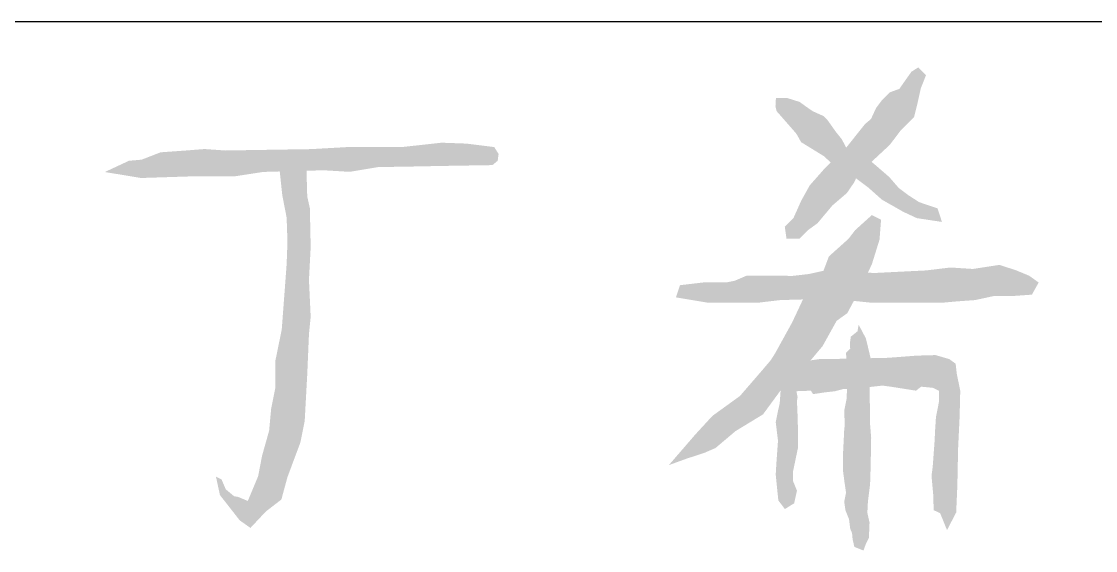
# Model space of a CAD drawing. Extents: x 4267484 to 4395158, y -674551 to -235742.
# Drawn here: x 4368007 to 4369191, y -544627 to -544044 of the extents above; entities that cross this region are included whole.
import ezdxf

# ---------------------------------------------------------------- set-up
doc = ezdxf.new("R2010")
doc.units = 0
doc.header["$LTSCALE"] = 1000
doc.header["$MEASUREMENT"] = 0
doc.layers.get('0').update_dxf_attribs({"linetype": 'CONTINUOUS'})
doc.layers.add('HATCH', color=8, linetype='CONTINUOUS')

msp = doc.modelspace()

# ---------------------------------------------------------------- hatches: boundary and pattern name
at = {"layer": 'HATCH'}
h = msp.add_hatch(color=0, dxfattribs=at)
h.paths.add_polyline_path([(4368963.4, -544215.5), (4368947.9, -544202.1), (4368943.9, -544198.8), (4368928.5, -544213), (4368926.8, -544217), (4368940.4, -544227.2), (4368955.4, -544240.5), (4368978.8, -544253.8), (4368993.8, -544260.8), (4369007.6, -544262.9), (4369021.5, -544265), (4369016.7, -544250.1), (4368996.4, -544243.2), (4368984.7, -544235.7), (4368974, -544227.7)])
h.paths.add_polyline_path([(4368943.9, -544198.8), (4368940.3, -544195.7), (4368931.3, -544189.9), (4368916.4, -544184), (4368916, -544183.1), (4368903.4, -544195.3), (4368899, -544199.5), (4368909.5, -544209.1), (4368925.4, -544215.9), (4368926.8, -544217), (4368928.5, -544213)])
h.paths.add_polyline_path([(4368975.5, -544164.9), (4368990.7, -544149.7), (4368994.5, -544134.6), (4368998.3, -544117.5), (4369004, -544103.2), (4368995.5, -544094.7), (4368987.9, -544099.5), (4368981.2, -544108.9), (4368974.6, -544118.4), (4368964.1, -544122.2), (4368954.7, -544131.7), (4368949, -544139.3), (4368943.3, -544151.6), (4368936.6, -544157.3), (4368925.2, -544171.6), (4368916, -544183.1), (4368916.4, -544184), (4368931.3, -544189.9), (4368940.3, -544195.7), (4368943.9, -544198.8), (4368952.8, -544190.5), (4368964, -544180.1)])
h.paths.add_polyline_path([(4368904.7, -544165.9), (4368895.6, -544153.1), (4368890.8, -544148.3), (4368879.1, -544143), (4368872.1, -544138.2), (4368864.7, -544132.8), (4368851.3, -544128.6), (4368838.5, -544128.6), (4368838, -544137.6), (4368839.3, -544143), (4368844.4, -544148.8), (4368851.6, -544157), (4368861.1, -544167.9), (4368866.3, -544177.1), (4368891.3, -544192.5), (4368899, -544199.5), (4368903.4, -544195.3), (4368916, -544183.1), (4368911.1, -544173.9)])
h.paths.add_polyline_path([(4368924.8, -544221.4), (4368926.8, -544217), (4368925.4, -544215.9), (4368909.5, -544209.1), (4368899, -544199.5), (4368892.3, -544206), (4368875.8, -544224.7), (4368866.3, -544241.8), (4368857.8, -544260.8), (4368848.3, -544270.2), (4368850.2, -544283.5), (4368864.4, -544283.5), (4368873.9, -544274), (4368884.4, -544266.4), (4368900.7, -544246.9), (4368916.7, -544233.2)])
h.paths.add_polyline_path([(4368952.7, -544284.5), (4368954.4, -544262.5), (4368944.3, -544257.4), (4368925.8, -544274.1), (4368918.5, -544283.6), (4368896.9, -544303), (4368890.9, -544318.8), (4368899.9, -544316.8), (4368940, -544320.7), (4368944.3, -544311.5)])
h.paths.add_polyline_path([(4368940, -544320.7), (4368899.9, -544316.8), (4368890.9, -544318.8), (4368890, -544321.1), (4368868.3, -544350.4), (4368901.4, -544349.6), (4368924.4, -544352), (4368932.5, -544336.7)])
h.paths.add_polyline_path([(4369128.1, -544331.7), (4369117.7, -544324.3), (4369103.5, -544318.4), (4369084.9, -544312.3), (4369055.6, -544316.8), (4369030.8, -544315.2), (4369004.4, -544318.4), (4368946.1, -544321.3), (4368940, -544320.7), (4368932.5, -544336.7), (4368924.4, -544352), (4368944.7, -544354.1), (4368983.4, -544354.1), (4369020.7, -544354.1), (4369037.1, -544352.6), (4369058, -544351.1), (4369078.9, -544346.6), (4369099.8, -544346.6), (4369120.7, -544345.1)])
h.paths.add_polyline_path([(4368890, -544321.1), (4368890.9, -544318.8), (4368874.7, -544322.4), (4368857.3, -544324.4), (4368829.8, -544324.3), (4368814.9, -544324.3), (4368805.9, -544324.3), (4368793.1, -544329.8), (4368783.5, -544331.7), (4368758.2, -544331.7), (4368732.8, -544334.7), (4368728.3, -544348.1), (4368764.1, -544354.1), (4368817.9, -544354.1), (4368843.2, -544351.1), (4368868.3, -544350.4)])
h.paths.add_polyline_path([(4368905.4, -544374), (4368917.2, -544365.5), (4368924.4, -544352), (4368901.4, -544349.6), (4368868.3, -544350.4), (4368856.4, -544375.7), (4368837.8, -544409.4), (4368832.9, -544417.2), (4368823.4, -544428.4), (4368798.9, -544456.7), (4368768.5, -544478.7), (4368749.9, -544498.9), (4368720.5, -544532.9), (4368739.8, -544525.9), (4368760.1, -544519.2), (4368771.9, -544514.1), (4368793.9, -544495.5), (4368824.3, -544477), (4368844.7, -544449.2), (4368875, -544419.6), (4368890, -544401.7)])
h.paths.add_polyline_path([(4368942.9, -544415.1), (4368921.9, -544415.5), (4368916.1, -544415.6), (4368916.4, -544423.3), (4368916.9, -544433.9), (4368916.4, -544443.8), (4368916.9, -544449), (4368928.3, -544448.4), (4368934, -544447.7), (4368941.8, -544446.9), (4368941.7, -544440.3)])
h.paths.add_polyline_path([(4368937.7, -544393.4), (4368929.7, -544378.2), (4368928.4, -544385.5), (4368921.1, -544391.4), (4368920, -544398.7), (4368920.4, -544404.7), (4368915.8, -544409.3), (4368916.1, -544415.6), (4368921.9, -544415.5), (4368942.9, -544415.1)])
h.paths.add_polyline_path([(4368916.4, -544423.3), (4368916.1, -544415.6), (4368899.8, -544416.1), (4368886.5, -544416.1), (4368876.7, -544417.5), (4368875, -544419.6), (4368844.7, -544449.2), (4368843.7, -544450.5), (4368842.7, -544464.8), (4368840.8, -544473.1), (4368838.3, -544485.7), (4368840.8, -544506), (4368838.9, -544532.6), (4368838.3, -544543.3), (4368840.2, -544562.3), (4368841.2, -544571.9), (4368848.4, -544581.3), (4368858.6, -544575), (4368861.7, -544561.1), (4368857.3, -544550.3), (4368857.3, -544540.2), (4368863, -544513), (4368863, -544500.9), (4368862.4, -544478.8), (4368861.7, -544462.3), (4368862.4, -544457.9), (4368861.1, -544451.5), (4368877, -544450.9), (4368879.5, -544454.7), (4368892.2, -544452.8), (4368903.6, -544451.5), (4368913.1, -544449), (4368916.9, -544449), (4368916.4, -544443.8), (4368916.9, -544433.9)])
h.paths.add_polyline_path([(4369036.6, -544421.2), (4369029.6, -544416.1), (4369014.4, -544411.7), (4368993.5, -544412.3), (4368968.8, -544414.2), (4368959.9, -544414.8), (4368942.9, -544415.1), (4368941.7, -544440.3), (4368941.8, -544446.9), (4368955.9, -544445.3), (4368965, -544446.5), (4368992.9, -544450.9), (4368998.6, -544446.5), (4369011.3, -544447.7), (4369018.2, -544451), (4369018.2, -544463.2), (4369014.9, -544480.2), (4369014.1, -544492.4), (4369013.3, -544507.8), (4369011.3, -544535.1), (4369010, -544544.6), (4369011.9, -544565.5), (4369011.9, -544569.3), (4369012.5, -544582.6), (4369019.5, -544585.8), (4369027.1, -544604.5), (4369037.2, -544585.1), (4369038.5, -544555.4), (4369039.3, -544515.2), (4369041, -544479.4), (4369041.7, -544450.9), (4369037.9, -544432.6)])
h.paths.add_polyline_path([(4368941.8, -544446.9), (4368934, -544447.7), (4368928.3, -544448.4), (4368916.9, -544449), (4368916.4, -544459.8), (4368913.8, -544473), (4368914.4, -544489), (4368913.8, -544493.6), (4368912.4, -544522.1), (4368912.4, -544538.7), (4368914, -544551.1), (4368915.8, -544563.2), (4368913.8, -544573.2), (4368915.1, -544582.5), (4368919.1, -544592.5), (4368920.4, -544603.1), (4368922.4, -544607.7), (4368923.1, -544615), (4368925, -544623), (4368935, -544627), (4368937.7, -544619.7), (4368941, -544613.1), (4368941.7, -544596.3), (4368939.3, -544585.5), (4368939.9, -544573.4), (4368942.3, -544554.2), (4368942.9, -544535.5), (4368943.5, -544502.9), (4368942.3, -544487.9)])
h = msp.add_hatch(color=0, dxfattribs=at)
h.paths.add_polyline_path([(4368532.8, -544190.1), (4368528, -544182.5), (4368497.6, -544178.7), (4368470.1, -544177.7), (4368426.4, -544182.5), (4368366.6, -544182.5), (4368325.8, -544184.8), (4368293.5, -544185.3), (4368231.7, -544186.3), (4368208.8, -544184.7), (4368188.1, -544186.3), (4368160.2, -544188.3), (4368139.4, -544196.4), (4368125.4, -544197.6), (4368098.8, -544210), (4368138.7, -544216.6), (4368197.6, -544214.7), (4368242.2, -544214.7), (4368273.5, -544209.9), (4368305.8, -544209), (4368340, -544208.1), (4368368.8, -544209.8), (4368378.9, -544208.1), (4368399.8, -544204.6), (4368440.6, -544203.9), (4368471, -544203.3), (4368526.1, -544202.4), (4368531.8, -544197.6)])
h.paths.add_polyline_path([(4368321.1, -544208.6), (4368305.8, -544209), (4368291.6, -544209.4), (4368294.4, -544235.6), (4368299.2, -544260.3), (4368300.1, -544286.8), (4368299.2, -544311.5), (4368297.3, -544337.1), (4368293.8, -544383.5), (4368286.8, -544417.8), (4368286.6, -544448.6), (4368282.1, -544471), (4368279.9, -544495), (4368272.1, -544522.6), (4368267.8, -544545.1), (4368259.5, -544565), (4368253.8, -544578.6), (4368247.5, -544593.8), (4368259.3, -544602.1), (4368276.3, -544584), (4368293.4, -544570.8), (4368300.1, -544546.1), (4368314.3, -544508.1), (4368319.1, -544484.4), (4368321.9, -544433.2), (4368323.8, -544388.6), (4368325.7, -544369.6), (4368323.8, -544328.8), (4368325.7, -544292.7), (4368324.8, -544250), (4368321.9, -544236.8)])
h.paths.add_polyline_path([(4368256.4, -544572.4), (4368245.9, -544568), (4368241.3, -544567.2), (4368232.1, -544559.6), (4368227.5, -544548.8), (4368221.3, -544545.7), (4368225.7, -544566), (4368232.1, -544574.1), (4368247.5, -544593.8), (4368253.8, -544578.6)])

# ---------------------------------------------------------------- linework, layer by layer
msp.add_line((4366157.7, -544044.2), (4371657.7, -544044.2))

doc.saveas('drawing.dxf')
